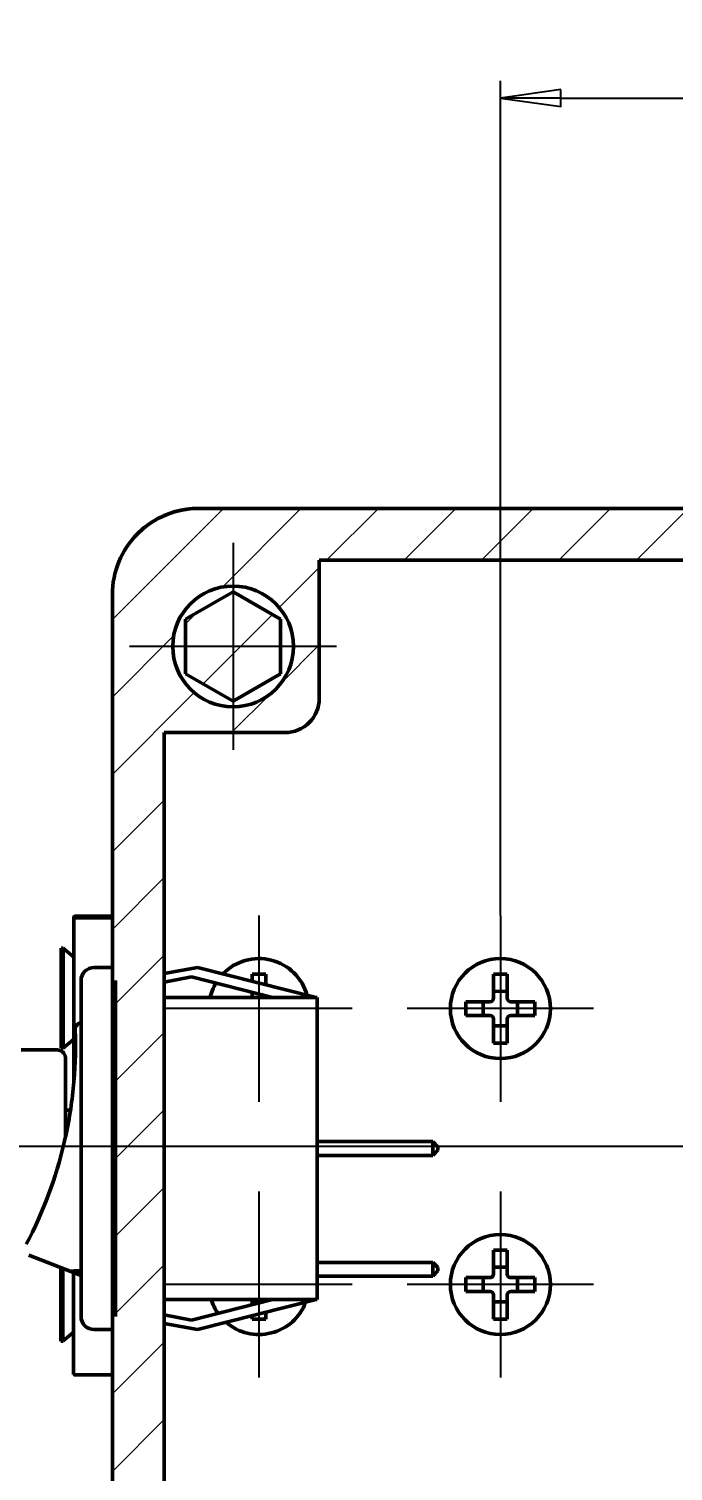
# Model space of a CAD drawing. Header units: millimetres. Extents: x 0 to 841, y 0 to 594.
# Drawn here: x 140.4 to 177.8, y 181.2 to 264.8 of the extents above; entities that cross this region are included whole.
import ezdxf

# ---------------------------------------------------------------- set-up
doc = ezdxf.new("R2010")
doc.units = ezdxf.units.MM
for name, color, linetype, lineweight in [('Видимый контур (ГОСТ)', 7, 'Continuous', 50), ('Маркер центра (ГОСТ)', 7, 'Continuous', 25), ('Осевая линия (ГОСТ)', 7, 'Continuous', 25), ('Размер (ГОСТ)', 7, 'Continuous', 25), ('Штриховка (ГОСТ)', 7, 'Continuous', 18)]:
    doc.layers.add(name, color=color, linetype=linetype, lineweight=lineweight)
doc.styles.add('Обычный текст (ГОСТ)', font='GOST Common Italic.ttf')
doc.dimstyles.new('Обычный (ГОСТ)', dxfattribs={"dimtxt": 3.5, "dimasz": 3.5, "dimexe": 1, "dimexo": 0, "dimgap": 0.5, "dimtad": 1, "dimrnd": 1e-08, "dimtxsty": 'Обычный текст (ГОСТ)', "dimblk": 'Filled-1', "dimcen": 0.09, "dimdle": 15, "dimclrd": 256, "dimclre": 256, "dimclrt": 256, "dimazin": 2, "dimtfac": 0.714286, "dimtdec": 3, "dimtmove": 0, "dimatfit": 3, "dimfxl": 1, "dimtolj": 1, "dimlwd": 25, "dimlwe": 25, "dimarcsym": 0})
pattern_1 = [(45, (0, 0), (-2.245064, 2.245064), [])]

# ---------------------------------------------------------------- blocks, each defined once
blk = doc.blocks.new('Filled-1')
at = {"color": 0}
for p, q in [((0, 0), (-1, 0.143)), ((-1, 0.143), (-1, -0.143)), ((-1, 0), (0, 0)), ((-1, -0.143), (0, 0))]:
    blk.add_line(p, q, dxfattribs=at)
at = {"color": 0, "flags": 128}
blk.add_lwpolyline([(-1, -0.143), (0, 0), (-1, 0.143), (-1, -0.143)], dxfattribs=at)
at = {"color": 0}
blk.add_solid([(-1, -0.143), (0, 0), (-1, 0.143), (-1, -0.143)], dxfattribs=at)
blk = doc.blocks.new('*D22')
at = {"layer": 'Defpoints', "color": 0, "linetype": 'Continuous', "transparency": 16777216}
for p in [(252.736, 260.792), (167.736, 213.394), (252.736, 213.398)]:
    blk.add_point(p, dxfattribs=at)
at = {"layer": 'Размер (ГОСТ)', "linetype": 'Continuous', "lineweight": 25, "transparency": 16777216}
for p, q in [((167.736, 213.394), (167.736, 261.792)), ((252.736, 213.398), (252.736, 261.792)), ((171.236, 260.792), (249.236, 260.792))]:
    blk.add_line(p, q, dxfattribs=at)
at = {"layer": 'Размер (ГОСТ)', "linetype": 'Continuous', "lineweight": 25, "transparency": 16777216, "xscale": 3.5, "yscale": 3.5, "zscale": 3.5, "rotation": 180}
blk.add_blockref('Filled-1', (167.736, 260.792), dxfattribs=at)
at = {"layer": 'Размер (ГОСТ)', "linetype": 'Continuous', "lineweight": 25, "transparency": 16777216, "xscale": 3.5, "yscale": 3.5, "zscale": 3.5}
blk.add_blockref('Filled-1', (252.736, 260.792), dxfattribs=at)
at = {"layer": 'Размер (ГОСТ)', "linetype": 'Continuous', "lineweight": 25, "transparency": 16777216, "insert": (207.815, 264.792), "char_height": 3.5, "attachment_point": 1, "style": 'Обычный текст (ГОСТ)'}
blk.add_mtext('\\A1;85', dxfattribs=at)

msp = doc.modelspace()

# ---------------------------------------------------------------- hatches: boundary and pattern name
at = {"layer": 'Штриховка (ГОСТ)'}
h = msp.add_hatch(dxfattribs=at)
h.set_pattern_fill('ANSI31', color=256, scale=25.4, style=0)
h.set_pattern_definition(pattern_1)
edge = h.paths.add_edge_path()
edge.add_ellipse((150.238, 167.993), major_axis=(-5, 0), ratio=1, start_angle=0, end_angle=90)
edge.add_line((150.238, 162.993), (270.238, 162.999))
edge.add_ellipse((270.238, 167.999), major_axis=(0, -5), ratio=1, start_angle=0, end_angle=90)
edge.add_line((275.238, 167.999), (275.234, 231.999))
edge.add_ellipse((270.234, 231.999), major_axis=(5, 0), ratio=1, start_angle=0, end_angle=90)
edge.add_line((270.234, 236.999), (150.234, 236.993))
edge.add_ellipse((150.234, 231.993), major_axis=(0, 5), ratio=1, start_angle=0, end_angle=90)
edge.add_line((145.234, 231.992), (145.238, 167.992))
edge = h.paths.add_edge_path(flags=0)
edge.add_ellipse((268.237, 170.999), major_axis=(0, 3.5), ratio=1, start_angle=0, end_angle=360)
edge = h.paths.add_edge_path(flags=0)
edge.add_ellipse((268.234, 228.999), major_axis=(0, 3.5), ratio=1, start_angle=0, end_angle=360)
edge = h.paths.add_edge_path(flags=0)
edge.add_ellipse((152.234, 228.993), major_axis=(0, 3.5), ratio=1, start_angle=0, end_angle=360)
edge = h.paths.add_edge_path(flags=0)
edge.add_ellipse((152.237, 170.993), major_axis=(0, 3.5), ratio=1, start_angle=0, end_angle=360)
edge = h.paths.add_edge_path(flags=0)
edge.add_ellipse((265.235, 225.998), major_axis=(-2, 0), ratio=1, start_angle=0, end_angle=90)
edge.add_line((265.235, 223.998), (272.235, 223.999))
edge.add_line((272.235, 223.999), (272.237, 175.999))
edge.add_line((272.237, 175.999), (265.237, 175.998))
edge.add_ellipse((265.237, 173.998), major_axis=(0, 2), ratio=1, start_angle=0, end_angle=90)
edge.add_line((263.237, 173.998), (263.238, 165.998))
edge.add_line((263.238, 165.998), (157.238, 165.993))
edge.add_line((157.238, 165.993), (157.237, 173.993))
edge.add_ellipse((155.237, 173.993), major_axis=(2, 0), ratio=1, start_angle=0, end_angle=90)
edge.add_line((155.237, 175.993), (148.237, 175.993))
edge.add_line((148.237, 175.993), (148.235, 223.993))
edge.add_line((148.235, 223.993), (155.235, 223.993))
edge.add_ellipse((155.235, 225.993), major_axis=(0, -2), ratio=1, start_angle=0, end_angle=90)
edge.add_line((157.235, 225.993), (157.234, 233.993))
edge.add_line((157.234, 233.993), (263.234, 233.998))
edge.add_line((263.234, 233.998), (263.235, 225.998))
h = msp.add_hatch(dxfattribs=at)
h.set_pattern_fill('ANSI31', color=256, scale=25.4, style=0)
h.set_pattern_definition(pattern_1)
h.paths.add_polyline_path([(152.233, 232.168), (154.984, 230.582), (154.985, 227.406), (152.236, 225.817), (149.485, 227.404), (149.484, 230.579)])

# ---------------------------------------------------------------- linework, layer by layer
at = {"layer": 'Видимый контур (ГОСТ)'}
for p, q in [((150.234, 236.993), (270.234, 236.999)), ((150.237, 236.999), (268.236, 236.999)), ((263.234, 233.998), (157.234, 233.993)), ((157.234, 233.993), (157.235, 225.993)), ((145.238, 167.992), (145.234, 231.992)), ((149.484, 230.579), (152.233, 232.168)), ((152.233, 232.168), (154.984, 230.582)), ((149.485, 227.404), (149.484, 230.579)), ((154.984, 230.582), (154.985, 227.406)), ((152.236, 225.817), (149.485, 227.404)), ((154.985, 227.406), (152.236, 225.817)), ((148.235, 223.993), (148.237, 175.993)), ((155.235, 223.993), (148.235, 223.993)), ((143.007, 213.267), (142.999, 203.699)), ((143.023, 213.35), (143.007, 213.267)), ((143.023, 213.35), (145.235, 213.348)), ((142.271, 211.5), (142.388, 211.5)), ((143.005, 210.97), (142.388, 211.5)), ((144.18, 210.38), (145.235, 210.38)), ((150.168, 210.38), (148.235, 210.021)), ((157.047, 208.63), (150.168, 210.38)), ((153.335, 209.575), (153.335, 209.993)), ((153.335, 209.993), (154.135, 209.993)), ((154.135, 209.993), (154.135, 209.371)), ((167.335, 209.993), (168.135, 209.994)), ((167.335, 208.593), (167.335, 209.993)), ((168.135, 209.994), (168.135, 208.594)), ((143.418, 190.142), (143.418, 209.618)), ((145.418, 190.142), (145.418, 209.618)), ((149.827, 209.827), (148.235, 209.531)), ((154.53, 208.63), (149.827, 209.827)), ((157.118, 208.63), (148.235, 208.63)), ((153.335, 208.63), (153.335, 208.934)), ((154.135, 208.731), (154.135, 208.63)), ((157.118, 208.63), (157.118, 191.13)), ((165.736, 207.593), (165.735, 208.393)), ((165.735, 208.393), (167.135, 208.393)), ((166.735, 208.393), (166.736, 207.593)), ((168.135, 208.994), (167.335, 208.993)), ((168.335, 208.394), (169.735, 208.394)), ((168.736, 207.594), (168.735, 208.394)), ((169.735, 208.394), (169.736, 207.594)), ((167.136, 207.593), (165.736, 207.593)), ((169.736, 207.594), (168.336, 207.594)), ((167.336, 205.993), (167.336, 207.393)), ((167.336, 206.993), (168.136, 206.994)), ((168.136, 207.394), (168.136, 205.994)), ((143.001, 206.229), (142.383, 205.7)), ((168.136, 205.994), (167.336, 205.993)), ((139.952, 205.602), (142.016, 205.601)), ((142.266, 205.7), (142.383, 205.7)), ((142.805, 202.1), (142.512, 202.1)), ((142.997, 200.998), (142.997, 200.998)), ((157.118, 200.28), (163.818, 200.28)), ((163.818, 199.48), (163.818, 200.28)), ((163.818, 200.28), (164.118, 199.98)), ((164.118, 199.98), (164.118, 199.78)), ((157.118, 199.48), (163.818, 199.48)), ((164.118, 199.78), (163.818, 199.48)), ((141.62, 197.448), (141.619, 197.448)), ((141.113, 196.16), (141.113, 196.16)), ((140.536, 194.902), (140.536, 194.902)), ((140.39, 193.699), (142.834, 192.743)), ((157.118, 193.28), (163.818, 193.28)), ((163.818, 192.48), (163.818, 193.28)), ((163.818, 193.28), (164.118, 192.98)), ((167.336, 193.993), (168.136, 193.994)), ((167.336, 192.593), (167.336, 193.993)), ((168.136, 193.994), (168.136, 192.594)), ((142.834, 192.743), (143.418, 192.514)), ((142.99, 192.682), (142.985, 186.767)), ((157.118, 192.48), (163.818, 192.48)), ((164.118, 192.78), (163.818, 192.48)), ((164.118, 192.98), (164.118, 192.78)), ((165.736, 191.593), (165.736, 192.393)), ((165.736, 192.393), (167.136, 192.393)), ((166.736, 192.393), (166.736, 191.593)), ((168.136, 192.994), (167.336, 192.993)), ((168.336, 192.394), (169.736, 192.394)), ((168.736, 191.594), (168.736, 192.394)), ((169.736, 192.394), (169.736, 191.594)), ((167.136, 191.593), (165.736, 191.593)), ((169.736, 191.594), (168.336, 191.594)), ((157.118, 191.13), (148.236, 191.13)), ((154.53, 191.13), (149.827, 189.934)), ((157.047, 191.13), (150.168, 189.38)), ((153.337, 190.827), (153.337, 191.13)), ((153.337, 190.993), (153.99, 190.993)), ((154.137, 191.13), (154.137, 191.03)), ((167.337, 189.993), (167.337, 191.393)), ((167.337, 190.993), (168.137, 190.994)), ((168.137, 191.394), (168.137, 189.994)), ((149.827, 189.934), (148.236, 190.229)), ((153.337, 189.993), (153.337, 190.187)), ((154.137, 189.993), (153.337, 189.993)), ((154.137, 190.39), (154.137, 189.993)), ((168.137, 189.994), (167.337, 189.993)), ((142.987, 189.229), (142.369, 188.7)), ((145.236, 189.38), (144.18, 189.38)), ((150.168, 189.38), (148.236, 189.739)), ((142.252, 188.701), (142.369, 188.7))]:
    msp.add_line(p, q, dxfattribs=at)
for centre, radius in [((152.234, 228.993), 3.5), ((167.736, 207.994), 2.9), ((167.736, 191.994), 2.9)]:
    msp.add_circle(centre, radius, dxfattribs=at)
for centre, radius, start, end in [((150.234, 231.993), 5, 90.0029, 180.0029), ((150.237, 231.999), 5, 90, 152.70327), ((155.235, 225.993), 2, 270.0029, 0.0029), ((153.736, 207.993), 2.9, 15.36692, 136.08838), ((144.18, 209.618), 0.762, 90, 180), ((153.736, 207.993), 2.9, 149.43108, 167.30193), ((167.135, 208.593), 0.2, 270.02077, 0.02077), ((168.335, 208.594), 0.2, 180.02077, 270.02077), ((167.136, 207.393), 0.2, 0.02077, 90.02077), ((168.336, 207.394), 0.2, 90.02077, 180.02077), ((167.136, 192.593), 0.2, 270.02077, 0.02077), ((168.336, 192.594), 0.2, 180.02077, 270.02077), ((167.137, 191.393), 0.2, 0.02077, 90.02077), ((168.337, 191.394), 0.2, 90.02077, 180.02077), ((153.736, 191.993), 2.9, 197.30319, 215.11236), ((153.736, 191.993), 2.9, 229.00082, 339.54387), ((144.18, 190.142), 0.762, 180, 270)]:
    msp.add_arc(centre, radius, start, end, dxfattribs=at)
for centre, major_axis, ratio, start_param, end_param in [((146.007, 213.264), (-3, 0.003), 0.004957, 6.282257, 7.593729), ((143.012, 200.1), (0.011, 13.25), 0.000929, 0.000001, 0.004957), ((142.269, 208.6), (-0.002, -2.9), 0.000929, 3.141593, 6.283186), ((142.385, 208.6), (0.002, 2.9), 0.000929, 6.282389, 9.425574), ((143.46, 206.789), (0.206, -0.32), 0.999982, 4.140155, 4.176008), ((142.254, 191.601), (-0.002, -2.9), 0.000929, 4.220577, 6.283186), ((142.371, 191.6), (-0.002, -2.9), 0.000929, 4.238303, 6.283981), ((145.985, 186.764), (-3, 0.003), 0.004957, 0, 1.318786)]:
    msp.add_ellipse(centre, major_axis=major_axis, ratio=ratio, start_param=start_param, end_param=end_param, dxfattribs=at)
for points, knots in [([(143.079, 206.789), (143.079, 206.889), (143.121, 206.988), (143.191, 207.059), (143.251, 207.119), (143.332, 207.158), (143.418, 207.168)], [-0.0000007179, -0.0000007179, -0.0000007179, -0.0000007179, 0.000299407, 0.000299407, 0.000299407, 0.0005572545, 0.0005572545, 0.0005572545, 0.0005572545]), ([(143.088, 206.513), (143.087, 206.527), (143.087, 206.54), (143.086, 206.552), (143.086, 206.564), (143.086, 206.575), (143.086, 206.585), (143.085, 206.588), (143.085, 206.59), (143.085, 206.593), (143.085, 206.596), (143.085, 206.599), (143.085, 206.602), (143.085, 206.605), (143.085, 206.607), (143.085, 206.609), (143.085, 206.615), (143.085, 206.618), (143.085, 206.62)], [0, 0, 0, 0, 0.0000416949, 0.0000416949, 0.0000416949, 0.0000819196, 0.0000819196, 0.0000819196, 0.0000938752, 0.0000938752, 0.0000938752, 0.0001096386, 0.0001096386, 0.0001096386, 0.0001254019, 0.0001254019, 0.0001254019, 0.0001646215, 0.0001646215, 0.0001646215, 0.0001646215]), ([(140.245, 194.332), (141.229, 196.205), (141.961, 198.169), (142.442, 200.225), (142.562, 200.739), (142.667, 201.26), (142.755, 201.784), (142.842, 202.308), (142.913, 202.832), (142.966, 203.357), (143.074, 204.407), (143.114, 205.459), (143.088, 206.513)], [0, 0, 0, 0, 0.00629575, 0.00629575, 0.00629575, 0.00786968, 0.00786968, 0.00786968, 0.00944362, 0.00944362, 0.00944362, 0.01259149, 0.01259149, 0.01259149, 0.01259149]), ([(142.016, 205.601), (142.025, 205.601), (142.033, 205.6), (142.067, 205.599), (142.093, 205.595), (142.17, 205.579), (142.222, 205.559), (142.314, 205.505), (142.356, 205.471), (142.426, 205.391), (142.455, 205.345), (142.486, 205.272), (142.494, 205.248), (142.503, 205.212), (142.506, 205.202), (142.51, 205.179), (142.512, 205.167), (142.513, 205.152), (142.514, 205.148), (142.514, 205.139), (142.515, 205.135), (142.515, 205.128), (142.515, 205.125), (142.516, 205.119), (142.516, 205.116), (142.516, 205.108), (142.516, 205.105), (142.516, 205.09), (142.516, 205.078), (142.517, 205.007), (142.517, 204.91), (142.518, 204.575), (142.518, 204.291), (142.518, 203.6), (142.518, 203.188), (142.518, 202.534), (142.518, 202.32), (142.518, 202.1)], [0, 0, 0, 0, 0.0025425, 0.0025425, 0.0101901, 0.0101901, 0.0263411, 0.0263411, 0.0422663, 0.0422663, 0.0581955, 0.0581955, 0.0659971, 0.0659971, 0.0692812, 0.0692812, 0.0731553, 0.0731553, 0.0748409, 0.0748409, 0.0771086, 0.0771086, 0.079794, 0.079794, 0.0846837, 0.0846837, 0.0975699, 0.0975699, 0.1362083, 0.1362083, 0.2528487, 0.2528487, 0.4169662, 0.4169662, 0.5764027, 0.5764027, 0.6480637, 0.6480637, 0.6480637, 0.6480637]), ([(142.514, 202.588), (142.514, 202.588), (142.513, 202.585), (142.513, 202.565), (142.513, 202.535), (142.513, 202.422), (142.512, 202.313), (142.512, 202.025), (142.511, 201.84), (142.511, 201.421), (142.51, 201.183), (142.51, 200.8), (142.51, 200.662), (142.51, 200.522)], [0.0866915, 0.0866915, 0.0866915, 0.0866915, 0.1009792, 0.1009792, 0.1449775, 0.1449775, 0.2202115, 0.2202115, 0.2995206, 0.2995206, 0.3790872, 0.3790872, 0.4213443, 0.4213443, 0.4213443, 0.4213443]), ([(143.418, 192.796), (143.263, 192.793), (143.133, 192.788), (142.982, 192.778), (142.93, 192.774), (142.868, 192.766), (142.849, 192.762), (142.829, 192.756), (142.825, 192.753), (142.824, 192.748), (142.827, 192.745), (142.834, 192.743)], [-0.07313567, -0.07313567, -0.07313567, -0.07313567, -0.04008259, -0.04008259, -0.02274742, -0.02274742, -0.01307359, -0.01307359, -0.00647168, -0.00647168, 0, 0, 0, 0])]:
    msp.add_open_spline(points, degree=3, knots=knots, dxfattribs=at)
msp.add_open_spline([(143.085, 206.62), (143.083, 206.685), (143.081, 206.737), (143.079, 206.775)], degree=3, dxfattribs=at)
at = {"layer": 'Маркер центра (ГОСТ)', "linetype": 'Continuous'}
for p, q in [((152.234, 234.993), (152.234, 222.993)), ((158.234, 228.993), (146.234, 228.993)), ((153.736, 213.393), (153.736, 202.593)), ((167.736, 213.394), (167.736, 202.594)), ((159.136, 207.993), (148.336, 207.993)), ((173.136, 207.994), (162.336, 207.994)), ((153.736, 197.393), (153.736, 186.593)), ((167.736, 197.394), (167.736, 186.594)), ((159.136, 191.993), (148.336, 191.993)), ((173.136, 191.994), (162.336, 191.994))]:
    msp.add_line(p, q, dxfattribs=at)
at = {"layer": 'Осевая линия (ГОСТ)', "linetype": 'Continuous'}
msp.add_line((326.568, 200.002), (98.476, 199.99), dxfattribs=at)

# ---------------------------------------------------------------- dimensions: what is measured, and where the dimension line sits
at = {"layer": 'Размер (ГОСТ)', "linetype": 'Continuous', "lineweight": 25}
dim = msp.add_linear_dim(base=(252.736, 260.792), p1=(167.736, 213.394), p2=(252.736, 213.398), angle=180, dimstyle='Обычный (ГОСТ)', override={"dimgap": 0.5, "dimdec": 2, "dimtol": 0, "dimlim": 0, "dimtp": 0, "dimtm": 0, "dimtdec": 3, "dimtofl": 0, "dimatfit": 1}, dxfattribs=at)
dim.commit()
dim.dimension.update_dxf_attribs({"geometry": '*D22', "text_midpoint": (210.236, 260.792), "dimtype": 160})

doc.saveas('drawing.dxf')
